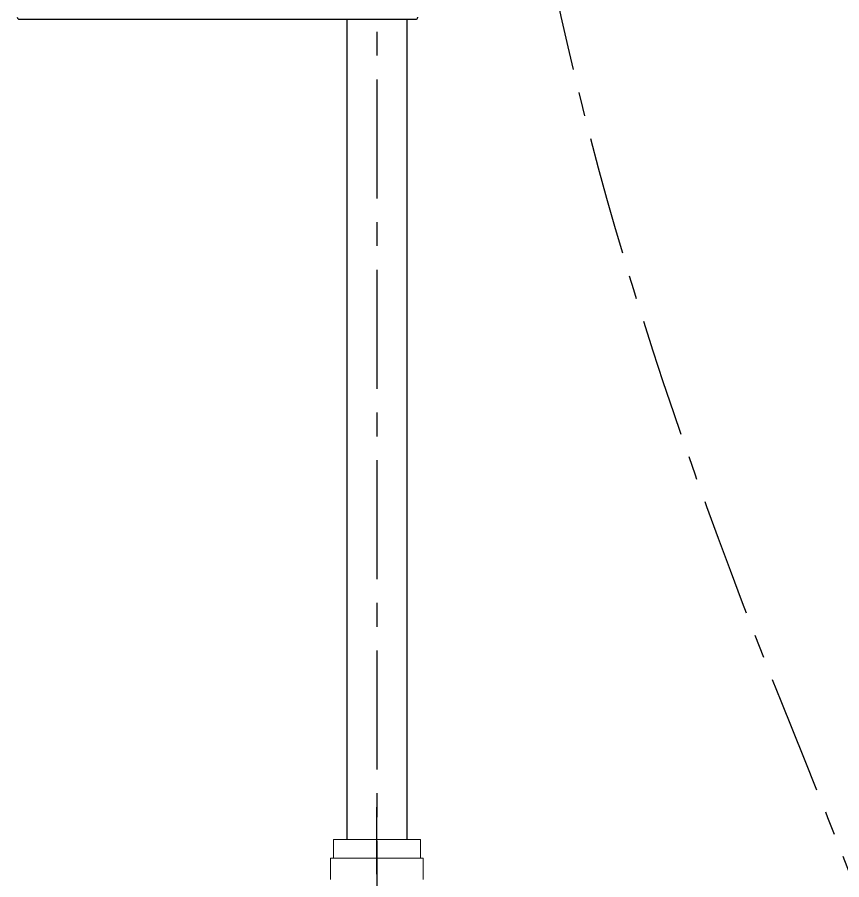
# Model space of a CAD drawing. Extents: x 1919 to 2339, y -1533 to -939.
# Drawn here: x 2071.7 to 2132.4, y -1371.4 to -1307.9 of the extents above; entities that cross this region are included whole.
import ezdxf

# ---------------------------------------------------------------- set-up
doc = ezdxf.new("R2010")
doc.units = 0
doc.header["$LTSCALE"] = 7
doc.header["$MEASUREMENT"] = 0
doc.linetypes.add('CENTER', pattern=[2, 1.25, -0.25, 0.25, -0.25])
for name, color, linetype in [('CEN', 1, 'CENTER'), ('CL', 1, 'CENTER'), ('DWG', 7, 'CONTINUOUS')]:
    doc.layers.add(name, color=color, linetype=linetype)

msp = doc.modelspace()

# ---------------------------------------------------------------- linework, layer by layer
at = {"layer": 'CEN'}
msp.add_line((2098.18, -1398.945), (2098.18, -1366.023), dxfattribs=at)
at = {"layer": 'CL', "color": 1, "linetype": 'CENTER'}
msp.add_line((2098.18, -1172.504), (2098.18, -1416.952), dxfattribs=at)
msp.add_spline([(2098.18, -1416.952), (2100.984, -1432.484), (2130.026, -1423.891), (2127.916, -1358.228), (2107.86, -1285.062), (2107.586, -1282.708)], degree=3, dxfattribs=at)
at = {"layer": 'DWG'}
for p, q in [((2101.19, -1307.939), (2101.189, -1307.939)), ((2101.189, -1307.939), (2101.189, -1307.939)), ((2071.866, -1308.079), (2101.048, -1308.079)), ((2095.98, -1308.079), (2095.98, -1368.403)), ((2100.38, -1308.079), (2100.38, -1368.403))]:
    msp.add_line(p, q, dxfattribs=at)
at = {"layer": 'DWG', "linetype": 'Continuous', "lineweight": 15}
for p, q in [((2094.98, -1368.403), (2094.98, -1369.778)), ((2094.98, -1368.403), (2101.38, -1368.403)), ((2101.38, -1369.778), (2101.38, -1368.403)), ((2094.78, -1369.778), (2094.78, -1371.351)), ((2094.78, -1369.778), (2097.338, -1369.778)), ((2101.38, -1369.778), (2094.98, -1369.778)), ((2097.338, -1369.778), (2101.58, -1369.778)), ((2101.58, -1371.351), (2101.58, -1369.778))]:
    msp.add_line(p, q, dxfattribs=at)
at = {"layer": 'DWG'}
for centre, radius, start, end in [((2071.866, -1307.939), 0.14, 176.99996, 269.99996), ((2101.049, -1307.938), 0.141, 269.74856, 359.76039), ((2101.049, -1307.938), 0.141, 269.74018, 359.76579), ((2101.05, -1307.939), 0.14, 0.00019, 3.00085), ((2101.049, -1307.939), 0.14, 0.00019, 3.00085)]:
    msp.add_arc(centre, radius, start, end, dxfattribs=at)
msp.add_open_spline([(2101.176, -1307.998), (2101.18, -1307.99), (2101.183, -1307.98), (2101.186, -1307.97), (2101.188, -1307.96), (2101.189, -1307.949), (2101.189, -1307.939)], degree=1, knots=[0.8162219, 0.8162219, 0.8633737, 0.914211, 0.9650483, 1.0174874, 1.0699264, 1.1223655, 1.1223655], dxfattribs=at)

doc.saveas('drawing.dxf')
